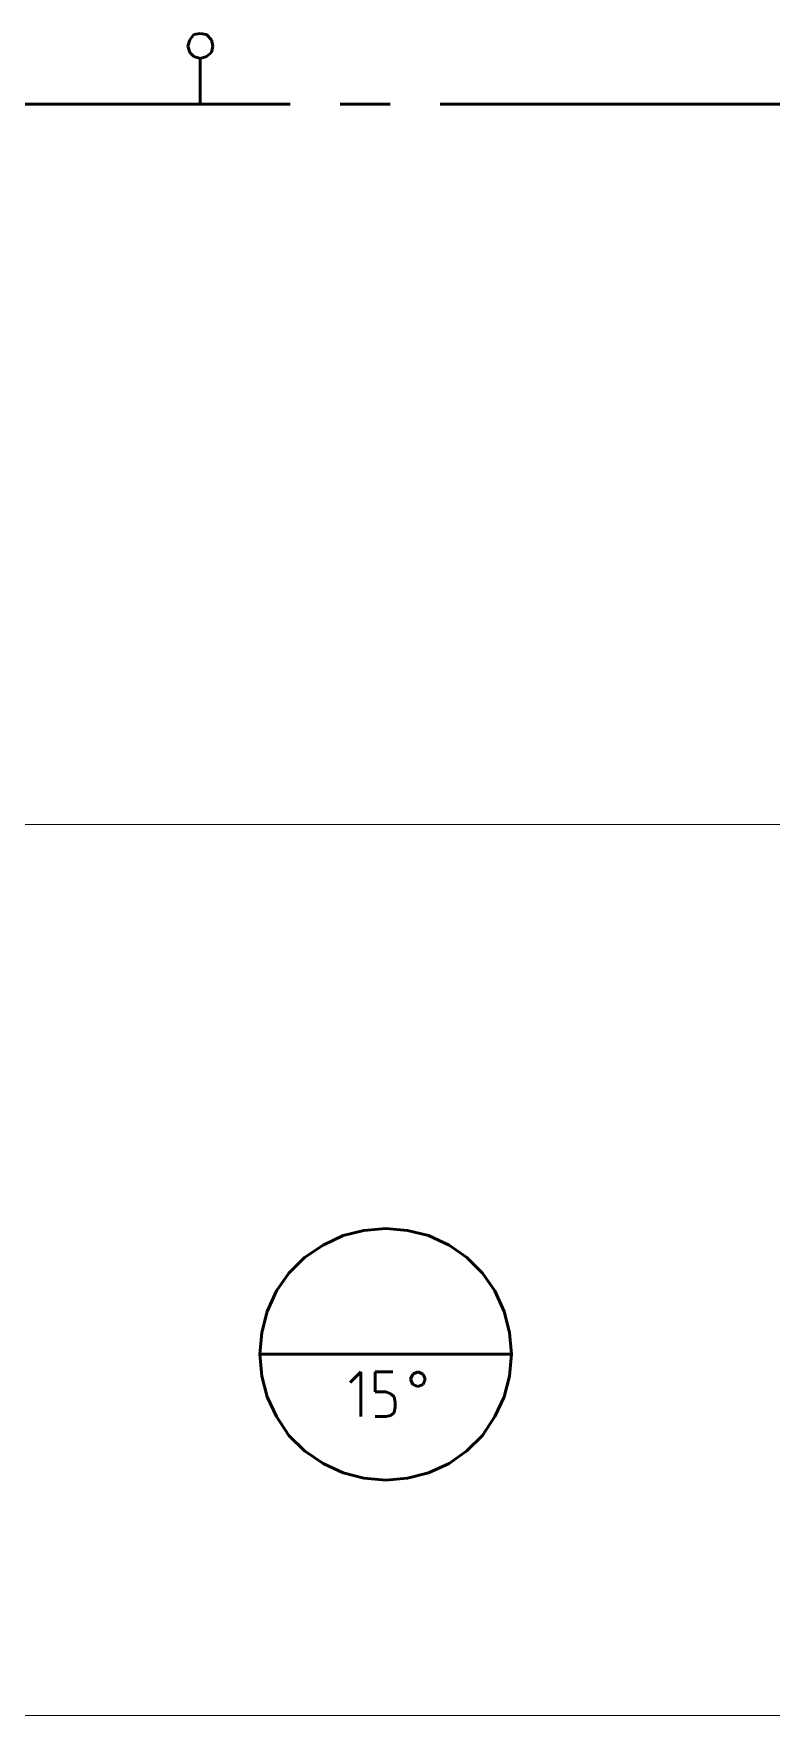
# Model space of a CAD drawing. Header units: metres. Extents: x -4.5 to 35.1, y -3.6 to 25.4.
# Drawn here: x 9.923 to 11.4, y 15.5 to 18.868 of the extents above; entities that cross this region are included whole.
import ezdxf

# ---------------------------------------------------------------- set-up
doc = ezdxf.new("R2010")
doc.units = ezdxf.units.M
doc.linetypes.add('STRICHPUNKT2_S5', pattern=[1.1, 0.8, -0.1, 0.1, -0.1])
doc.layers.add('New_A Stramien', color=7, linetype='Continuous', lineweight=13)
doc.layers.add('Standard', color=7, linetype='Continuous', lineweight=25)

msp = doc.modelspace()

# ---------------------------------------------------------------- linework, layer by layer
at = {"layer": 'New_A Stramien', "color": 252, "linetype": 'Continuous', "lineweight": 13}
msp.add_line((-2.89, 15.5), (25.9, 15.5), dxfattribs=at)
msp.add_line((-2.89, 15.5), (25.9, 15.5), dxfattribs=at)
at = {"layer": 'Standard', "color": 5, "linetype": 'Continuous', "lineweight": 50}
for p, q in [((10.2444, 18.8663), (10.2361, 18.8558)), ((10.2569, 18.8683), (10.2444, 18.8663)), ((10.2694, 18.8663), (10.2569, 18.8683)), ((10.2798, 18.8558), (10.2694, 18.8663)), ((10.2361, 18.8558), (10.2319, 18.8433)), ((10.2319, 18.8433), (10.2361, 18.8308)), ((10.2361, 18.8308), (10.2444, 18.8225)), ((10.2694, 18.8225), (10.2798, 18.8308)), ((10.2819, 18.8433), (10.2798, 18.8558)), ((10.2798, 18.8308), (10.2819, 18.8433)), ((10.2444, 18.8225), (10.2569, 18.8183)), ((10.2569, 18.8183), (10.2694, 18.8225)), ((10.2569, 18.8183), (10.2569, 18.7268))]:
    msp.add_line(p, q, dxfattribs=at)
at = {"layer": 'Standard', "color": 5, "linetype": 'STRICHPUNKT2_S5', "lineweight": 50}
msp.add_line((9.6373, 18.7268), (11.8333, 18.7268), dxfattribs=at)
at = {"layer": 'Standard', "color": 252, "linetype": 'Continuous', "lineweight": 13}
msp.add_line((-4.1221, 17.284), (26.8317, 17.284), dxfattribs=at)
msp.add_line((-4.1221, 17.284), (26.8317, 17.284), dxfattribs=at)
msp.add_line((-4.1221, 17.284), (26.8317, 17.284), dxfattribs=at)
at = {"layer": 'Standard', "color": 52, "linetype": 'Continuous', "lineweight": 50}
for p, q in [((10.5845, 16.4712), (10.5428, 16.4608)), ((10.6282, 16.4754), (10.5845, 16.4712)), ((10.672, 16.4712), (10.6282, 16.4754)), ((10.7137, 16.4608), (10.672, 16.4712)), ((10.5032, 16.442), (10.4657, 16.417)), ((10.5428, 16.4608), (10.5032, 16.442)), ((10.7553, 16.442), (10.7137, 16.4608)), ((10.7907, 16.417), (10.7553, 16.442)), ((10.4657, 16.417), (10.4345, 16.3858)), ((10.822, 16.3858), (10.7907, 16.417)), ((10.4345, 16.3858), (10.4095, 16.3504)), ((10.847, 16.3504), (10.822, 16.3858)), ((10.4095, 16.3504), (10.3907, 16.3087)), ((10.8657, 16.3087), (10.847, 16.3504)), ((10.3907, 16.3087), (10.3803, 16.267)), ((10.8762, 16.267), (10.8657, 16.3087)), ((10.3803, 16.267), (10.3761, 16.2232)), ((10.8803, 16.2232), (10.8762, 16.267)), ((10.3761, 16.2232), (10.8803, 16.2232)), ((10.3761, 16.2232), (10.3803, 16.1795)), ((10.8762, 16.1795), (10.8803, 16.2232)), ((10.3803, 16.1795), (10.3907, 16.1378)), ((10.5782, 16.1878), (10.5574, 16.167)), ((10.5782, 16.0983), (10.5782, 16.1878)), ((10.6074, 16.1482), (10.6074, 16.1878)), ((10.6074, 16.1878), (10.6428, 16.1878)), ((10.6824, 16.1837), (10.6782, 16.1732)), ((10.6782, 16.1732), (10.6824, 16.1628)), ((10.6928, 16.1878), (10.6824, 16.1837)), ((10.7032, 16.1837), (10.6928, 16.1878)), ((10.7074, 16.1732), (10.7032, 16.1837)), ((10.7032, 16.1628), (10.7074, 16.1732)), ((10.8657, 16.1378), (10.8762, 16.1795)), ((10.3907, 16.1378), (10.4095, 16.0983)), ((10.6282, 16.1482), (10.6074, 16.1482)), ((10.6386, 16.1441), (10.6282, 16.1482)), ((10.6449, 16.1378), (10.6386, 16.1441)), ((10.647, 16.1274), (10.6449, 16.1378)), ((10.6824, 16.1628), (10.6928, 16.1587)), ((10.6928, 16.1587), (10.7032, 16.1628)), ((10.847, 16.0983), (10.8657, 16.1378)), ((10.6386, 16.1003), (10.6449, 16.1066)), ((10.6449, 16.1066), (10.647, 16.117)), ((10.647, 16.117), (10.647, 16.1274)), ((10.4095, 16.0983), (10.4345, 16.0608)), ((10.6074, 16.0983), (10.6282, 16.0983)), ((10.6282, 16.0983), (10.6386, 16.1003)), ((10.822, 16.0608), (10.847, 16.0983)), ((10.4345, 16.0608), (10.4657, 16.0295)), ((10.7907, 16.0295), (10.822, 16.0608)), ((10.4657, 16.0295), (10.5032, 16.0045)), ((10.5032, 16.0045), (10.5428, 15.9857)), ((10.7137, 15.9857), (10.7553, 16.0045)), ((10.7553, 16.0045), (10.7907, 16.0295)), ((10.5428, 15.9857), (10.5845, 15.9753)), ((10.5845, 15.9753), (10.6282, 15.9712)), ((10.6282, 15.9712), (10.672, 15.9753)), ((10.672, 15.9753), (10.7137, 15.9857))]:
    msp.add_line(p, q, dxfattribs=at)

doc.saveas('drawing.dxf')
